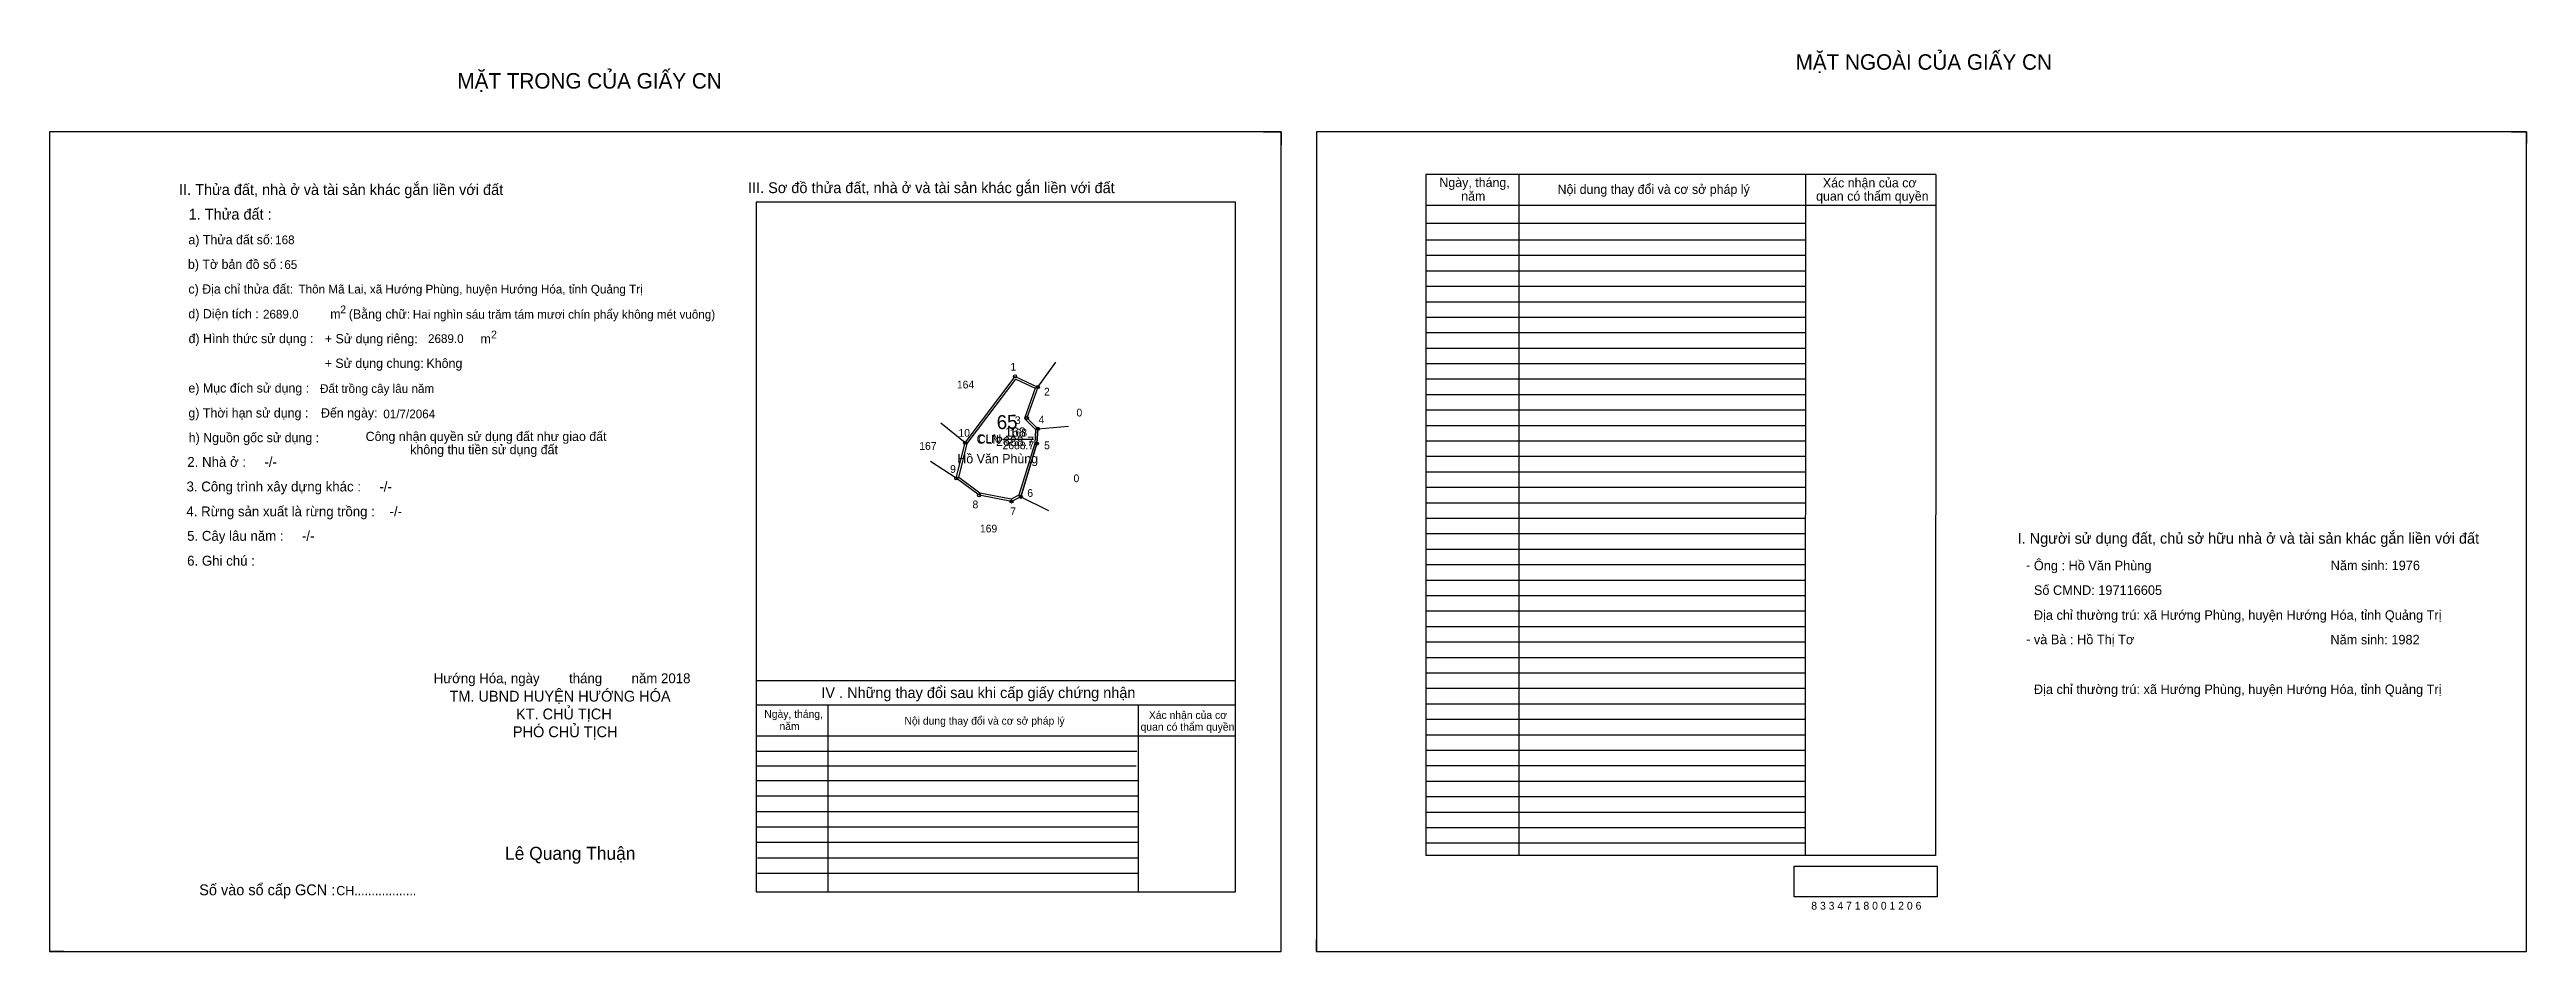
# Model space of a CAD drawing. Extents: x 531993 to 535502, y 1847039 to 1847626.
# Drawn here: x 533901 to 535502, y 1847043 to 1847626 of the extents above.
import ezdxf

# ---------------------------------------------------------------- set-up
doc = ezdxf.new("R2010")
doc.units = 0
for name, color, linetype in [('Default', 7, 'Continuous'), ('Level 10', 7, 'Continuous'), ('Level 11', 7, 'Continuous'), ('Level 13', 7, 'Continuous'), ('Level 2', 7, 'Continuous'), ('Level 27', 7, 'Continuous'), ('Level 3', 7, 'Continuous'), ('Level 36', 7, 'Continuous'), ('Level 4', 7, 'Continuous'), ('Level 5', 7, 'Continuous'), ('Level 55', 7, 'Continuous'), ('Level 6', 7, 'Continuous'), ('Level 7', 7, 'Continuous'), ('Level 8', 7, 'Continuous'), ('Level 9', 7, 'Continuous')]:
    doc.layers.add(name, color=color, linetype=linetype)

msp = doc.modelspace()

# ---------------------------------------------------------------- linework, layer by layer
at = {"layer": 'Level 10'}
for p, q in [((534685.9, 1847573), (534697.3, 1847573)), ((534697.3, 1847573), (534697.3, 1847564.6)), ((535492.7, 1847573), (535502.3, 1847573)), ((535502.3, 1847573), (535502.3, 1847565.6)), ((534529, 1847337), (534539.4, 1847371.4)), ((534539.4, 1847371.4), (534540, 1847381)), ((533901.1, 1847050.8), (533901.1, 1847043)), ((534720.1, 1847043), (534720.1, 1847050.8)), ((533910.3, 1847043), (533901.1, 1847043)), ((534720.1, 1847043), (534727.1, 1847043))]:
    msp.add_line(p, q, dxfattribs=at)
for points in [[(533901.1, 1847043), (534697.3, 1847043), (534697.3, 1847573), (533901.1, 1847573)], [(534720.1, 1847043), (535502.3, 1847043), (535502.3, 1847573), (534720.1, 1847573)], [(534487.3, 1847349), (534493, 1847372), (534525.3, 1847414.9), (534540, 1847408), (534533, 1847388), (534540, 1847381), (534539.4, 1847371.4), (534529, 1847337), (534523, 1847334), (534502, 1847338)], [(534488.9, 1847349.6), (534494.3, 1847371.4), (534525.7, 1847413.1), (534538.3, 1847407.3), (534531.4, 1847387.6), (534538.6, 1847380.5), (534538, 1847371.6), (534527.8, 1847338), (534522.8, 1847335.5), (534502.6, 1847339.3)]]:
    msp.add_lwpolyline(points, close=True, dxfattribs=at)
at = {"layer": 'Level 11'}
for centre in [(534525.3, 1847414.9), (534540, 1847408), (534533, 1847388), (534493, 1847372), (534539.4, 1847371.4), (534540, 1847381), (534487.3, 1847349), (534487.3, 1847349), (534502, 1847338), (534529, 1847337), (534523, 1847334)]:
    msp.add_circle(centre, 1, dxfattribs=at)
at = {"layer": 'Level 13'}
msp.add_line((534518, 1847374.4), (534533.3, 1847374.4), dxfattribs=at)
at = {"layer": 'Level 27'}
for p, q in [((534540, 1847408), (534551.7, 1847424.2)), ((534493, 1847372), (534477.4, 1847384.6)), ((534540, 1847381), (534559.9, 1847382.8)), ((534487.3, 1847349), (534470.6, 1847359.9)), ((534529, 1847337), (534546.9, 1847328.1))]:
    msp.add_line(p, q, dxfattribs=at)
at = {"layer": 'Level 6'}
msp.add_lwpolyline([(535029, 1847098.1), (535121.4, 1847098.1), (535121.4, 1847078.3), (535029, 1847078.3)], close=True, dxfattribs=at)
at = {"layer": 'Level 7'}
for p, q in [((535036.1, 1847503), (534790.9, 1847503)), ((535036.1, 1847493), (534790.9, 1847493)), ((535036.1, 1847483), (534790.9, 1847483)), ((535036.1, 1847473), (534790.9, 1847473)), ((535036.1, 1847463), (534790.9, 1847463)), ((535036.1, 1847453), (534790.9, 1847453)), ((535036.1, 1847443), (534790.9, 1847443)), ((535036.1, 1847433), (534790.9, 1847433)), ((535036.1, 1847423), (534790.9, 1847423)), ((535036.1, 1847413), (534790.9, 1847413)), ((535036.1, 1847403), (534790.9, 1847403)), ((535036.1, 1847393), (534790.9, 1847393)), ((535036.1, 1847383), (534790.9, 1847383)), ((535036.1, 1847373), (534790.9, 1847373)), ((535036.1, 1847363), (534790.9, 1847363)), ((535036.1, 1847353), (534790.9, 1847353)), ((535036.1, 1847343), (534790.9, 1847343)), ((535036.1, 1847333), (534790.9, 1847333)), ((535036.1, 1847323), (534790.9, 1847323)), ((535036.1, 1847313), (534790.9, 1847313)), ((535036.1, 1847303), (534790.9, 1847303)), ((535036.1, 1847293), (534790.9, 1847293)), ((535036.1, 1847283), (534790.9, 1847283)), ((535036.1, 1847273), (534790.9, 1847273)), ((535036.1, 1847263), (534790.9, 1847263)), ((535036.1, 1847253), (534790.9, 1847253)), ((535036.1, 1847243), (534790.9, 1847243)), ((535036.1, 1847233), (534790.9, 1847233)), ((535036.1, 1847223), (534790.9, 1847223)), ((535036.1, 1847213), (534790.9, 1847213)), ((535036.1, 1847203), (534790.9, 1847203)), ((535036.1, 1847193), (534790.9, 1847193)), ((535036.1, 1847183), (534790.9, 1847183)), ((534604.1, 1847172.4), (534357.9, 1847172.4)), ((534603.6, 1847162.9), (534357.9, 1847162.9)), ((535036.1, 1847173), (534790.9, 1847173)), ((535036.1, 1847163), (534790.9, 1847163)), ((534604.9, 1847153.4), (534357.9, 1847153.4)), ((535036.1, 1847153), (534790.9, 1847153)), ((534604.9, 1847143.4), (534357.9, 1847143.4)), ((534604.9, 1847133.4), (534357.9, 1847133.4)), ((535036.1, 1847143), (534790.9, 1847143)), ((535036.1, 1847133), (534790.9, 1847133)), ((534604.9, 1847123.4), (534357.9, 1847123.4)), ((534604.9, 1847113.4), (534357.9, 1847113.4)), ((535036.1, 1847123), (534790.9, 1847123)), ((535036.1, 1847113), (534790.9, 1847113)), ((534604.9, 1847103.4), (534358.7, 1847103.4)), ((534604.9, 1847093.4), (534358.7, 1847093.4))]:
    msp.add_line(p, q, dxfattribs=at)
at = {"layer": 'Level 8'}
for p, q in [((535120.5, 1847545.5), (534790.9, 1847545.5)), ((534790.9, 1847545.5), (534790.9, 1847105)), ((534850.9, 1847545.5), (534850.9, 1847105)), ((535036.3, 1847545.3), (535036.1, 1847105)), ((535120.5, 1847545.5), (535120.3, 1847105)), ((534667.9, 1847527.6), (534357.9, 1847527.6)), ((534357.9, 1847527.6), (534357.9, 1847081.6)), ((534667.9, 1847081.6), (534667.9, 1847527.6)), ((535120.5, 1847525.5), (534790.9, 1847525.5)), ((535036.1, 1847513.8), (534790.9, 1847513.8)), ((534667.9, 1847218), (534357.9, 1847218)), ((534667.9, 1847202.3), (534357.9, 1847202.3)), ((534404.2, 1847202.3), (534404.2, 1847081.6)), ((534604.9, 1847202.3), (534604.9, 1847081.6)), ((534667.9, 1847182.3), (534357.9, 1847182.3)), ((535120.3, 1847105), (534790.9, 1847105)), ((534357.9, 1847081.6), (534667.9, 1847081.6))]:
    msp.add_line(p, q, dxfattribs=at)
at = {"layer": 'Level 9'}
msp.add_line((534517.2, 1847374.4), (534537.2, 1847374.4), dxfattribs=at)

# ---------------------------------------------------------------- texts
at = {"layer": 'Default'}
for s, p in [('e) Mục đích sử dụng :', (533990.9, 1847404.4)), ('g) Thời hạn sử dụng :', (533990.9, 1847388.3)), ('Đến ngày:', (534076.6, 1847388.3)), ('h) Nguồn gốc sử dụng :', (533991.1, 1847372.3)), ('Công nhận quyền sử dụng đất như giao đất', (534105.5, 1847373.1)), ('không thu tiền sử dụng đất', (534134.3, 1847364.6))]:
    msp.add_text(s, height=6, dxfattribs=at).set_placement(p)
at = {"layer": 'Level 13'}
for s, p in [('CLN', (534501.4, 1847371.9)), ('2688.7', (534517.2, 1847367.8)), ('168', (534521.9, 1847376))]:
    msp.add_text(s, height=5, dxfattribs=at).set_placement(p)
at = {"layer": 'Level 2'}
msp.add_text('Hồ Văn Phùng', height=6, dxfattribs=at).set_placement((534488, 1847358.7))
at = {"layer": 'Level 3'}
msp.add_text('CLN', height=6, dxfattribs=at).set_placement((534500.4, 1847371.4))
at = {"layer": 'Level 36'}
for s, p in [('164', (534487.7, 1847407.1)), ('0', (534565, 1847389)), ('167', (534463.4, 1847367.4)), ('0', (534563.1, 1847346.5)), ('169', (534502.6, 1847314))]:
    msp.add_text(s, height=5, dxfattribs=at).set_placement(p)
at = {"layer": 'Level 4'}
msp.add_text('168', height=6, dxfattribs=at).set_placement((534518.8, 1847375.9))
at = {"layer": 'Level 5'}
msp.add_text('2688.7', height=6, dxfattribs=at).set_placement((534513, 1847369.9))
at = {"layer": 'Level 55'}
for s, height, p in [('1', 0.8, (534525.1, 1847414.9)), ('164', 0.22, (534525, 1847414.7)), ('2', 0.8, (534539.7, 1847408)), ('164', 0.22, (534539.8, 1847407.8)), ('0', 0.22, (534539.9, 1847407.8)), ('3', 0.8, (534532.8, 1847388)), ('0', 0.22, (534532.9, 1847387.8)), ('10', 0.8, (534492.4, 1847372)), ('167', 0.22, (534492.8, 1847371.8)), ('164', 0.22, (534492.8, 1847371.8)), ('5', 0.8, (534539.2, 1847371.4)), ('0', 0.22, (534539.3, 1847371.2)), ('0', 0.22, (534539.3, 1847371.2)), ('4', 0.8, (534539.7, 1847381)), ('0', 0.22, (534539.9, 1847380.8)), ('0', 0.22, (534539.9, 1847380.8)), ('0', 0.22, (534539.9, 1847380.8)), ('9', 0.8, (534487.1, 1847349)), ('169', 0.22, (534487.1, 1847348.8)), ('167', 0.22, (534487.1, 1847348.8)), ('169', 0.22, (534487.1, 1847348.8)), ('8', 0.8, (534501.7, 1847338)), ('169', 0.22, (534501.8, 1847337.8)), ('169', 0.22, (534501.8, 1847337.8)), ('6', 0.8, (534528.7, 1847337)), ('169', 0.22, (534528.8, 1847336.8)), ('169', 0.22, (534528.8, 1847336.8)), ('0', 0.22, (534528.9, 1847336.8)), ('0', 0.22, (534528.9, 1847336.8)), ('7', 0.8, (534522.7, 1847334)), ('169', 0.22, (534522.8, 1847333.8)), ('169', 0.22, (534522.8, 1847333.8))]:
    msp.add_text(s, height=height, dxfattribs=at).set_placement(p)
at = {"layer": 'Level 6'}
for s, height, p in [('168', 5.63, (534047, 1847500.4)), ('65', 5.63, (534052.9, 1847484.4)), ('Thôn Mã Lai, xã Hướng Phùng, huyện Hướng Hóa, tỉnh Quảng Trị', 5.64, (534062.1, 1847468.5)), ('2689.0', 5.63, (534039.1, 1847452.3)), ('Hai nghìn sáu trăm tám mươi chín phẩy không mét vuông)', 5.632, (534136, 1847452.2)), ('2689.0', 5.63, (534145.8, 1847436.5)), ('Đất trồng cây lâu năm', 5.64, (534076, 1847404.2)), ('01/7/2064', 5.64, (534116.9, 1847387.8)), ('Ông : Hồ Văn Phùng', 6.16, (535183.9, 1847289.5)), ('Năm sinh: 1976', 6.16, (535375.8, 1847289.6)), ('Số CMND: 197116605', 6.16, (535183.9, 1847273.6)), ('Địa chỉ thường trú: xã Hướng Phùng, huyện Hướng Hóa, tỉnh Quảng Trị', 6.16, (535183.9, 1847257.5)), ('và Bà : Hồ Thị Tơ', 6.16, (535183.9, 1847241.7)), ('Năm sinh: 1982', 6.16, (535375.6, 1847241.6)), ('Địa chỉ thường trú: xã Hướng Phùng, huyện Hướng Hóa, tỉnh Quảng Trị', 6.16, (535183.9, 1847209.5)), ('8 3 3 4 7 1 8 0 0 1 2 0 6', 5.04, (535040, 1847070.1))]:
    msp.add_text(s, height=height, dxfattribs=at).set_placement(p)
at = {"layer": 'Level 7'}
for s, height, p in [('MẶT NGOÀI CỦA GIẤY CN', 10, (535029.9, 1847613.2)), ('MẶT TRONG CỦA GIẤY CN', 10, (534164.8, 1847601)), ('II. Thửa đất, nhà ở và tài sản khác gắn liền với đất', 7, (533984.9, 1847532.2)), ('III. Sơ đồ thửa đất, nhà ở và tài sản khác gắn liền với đất', 7, (534352.7, 1847533.4)), ('Ngày, tháng,', 6, (534799.6, 1847537.3)), ('năm', 6, (534813.7, 1847528.5)), ('Nội dung thay đổi và cơ sở pháp lý', 6, (534876, 1847532.9)), (' quan có thẩm quyền', 6, (535040.9, 1847528.5)), ('Xác nhận của cơ', 6, (535047.5, 1847537.1)), ('1. Thửa đất :', 7, (533991.1, 1847516.3)), ('a) Thửa đất số:', 6, (533990.9, 1847500.3)), ('b) Tờ bản đồ số :', 6, (533990.6, 1847484.4)), ('c) Địa chỉ thửa đất:', 6, (533990.9, 1847468.4)), ('d) Diện tích :', 6, (533990.9, 1847452.4)), ('m', 6, (534082.6, 1847452.3)), ('2', 5, (534089.1, 1847455.7)), ('(Bằng chữ:', 6, (534094.6, 1847452.2)), ('đ) Hình thức sử dụng :', 6, (533991, 1847436.4)), ('+ Sử dụng riêng:', 6, (534079.1, 1847436.3)), ('m', 6, (534179.7, 1847436.2)), ('2', 5, (534186.6, 1847439.5)), ('+ Sử dụng chung:', 6, (534079, 1847420.4)), ('Không', 6, (534144.8, 1847420.4)), ('2. Nhà ở :     -/-', 6.4, (533990.2, 1847356.4)), ('3. Công trình xây dựng khác :     -/-', 6.4, (533989.7, 1847340.5)), ('4. Rừng sản xuất là rừng trồng :    -/-', 6.4, (533989.6, 1847324.4)), ('5. Cây lâu năm :     -/-', 6.4, (533990.1, 1847308.6)), ('I. Người sử dụng đất, chủ sở hữu nhà ở và tài sản khác gắn liền với đất', 7, (535173.4, 1847306.7)), ('6. Ghi chú :', 6.4, (533990.1, 1847292.5)), ('-', 6.4, (535178.8, 1847289.7)), ('-', 6.4, (535178.9, 1847241.9)), ('Hướng Hóa, ngày        tháng        năm 2018', 6.4, (534149.5, 1847216.5)), ('TM. UBND HUYỆN HƯỚNG HÓA', 7, (534159.7, 1847204.6)), ('IV . Những thay đổi sau khi cấp giấy chứng nhận', 7, (534400.1, 1847206.9)), ('KT. CHỦ TỊCH', 7, (534202.7, 1847193.1)), ('Ngày, tháng,', 5, (534363.2, 1847194.1)), ('Nội dung thay đổi và cơ sở pháp lý', 5, (534453.8, 1847189.7)), ('Xác nhận của cơ', 5, (534611.8, 1847193.4)), ('PHÓ CHỦ TỊCH', 7, (534200.7, 1847181.6)), ('năm', 5, (534373, 1847186.2)), (' quan có thẩm quyền', 5, (534604.6, 1847185.8)), ('Lê Quang Thuận', 8.4, (534195.6, 1847102.3)), ('Số vào sổ cấp GCN :', 7, (533997.9, 1847079.4)), ('CH..................', 6, (534086.5, 1847079.4))]:
    msp.add_text(s, height=height, dxfattribs=at).set_placement(p)
msp.add_text('65', height=9, rotation=2, dxfattribs=at).set_placement((534513.6, 1847380.7))
at = {"layer": 'Level 9'}
for s, p in [('1', (534522.3, 1847418.6)), ('2', (534544, 1847402.5)), ('3', (534525.2, 1847384.1)), ('4', (534540.5, 1847384.5)), ('10', (534488.7, 1847375.9)), ('5', (534544.1, 1847367.8)), ('9', (534483.3, 1847352.5)), ('6', (534533.2, 1847337)), ('8', (534497.8, 1847329.6)), ('7', (534522.2, 1847325.2))]:
    msp.add_text(s, height=5, dxfattribs=at).set_placement(p)

doc.saveas('drawing.dxf')
